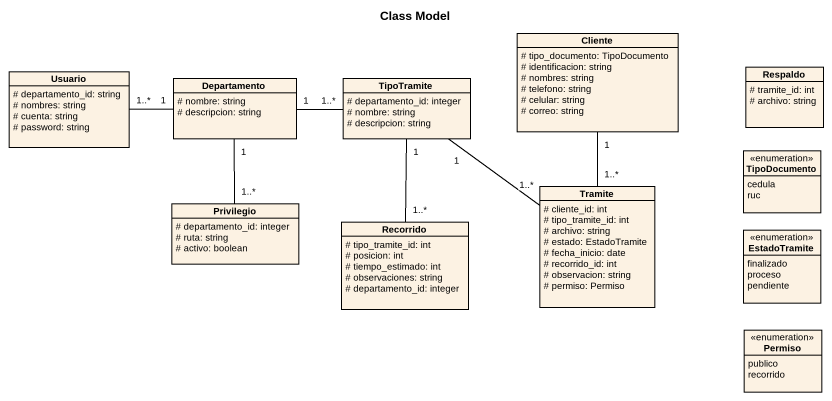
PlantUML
@startuml
title Class Model
hide circle
hide empty members
skinparam classAttributeIconSize 0
class Cliente {
  # tipo_documento: TipoDocumento
  # identificacion: string
  # nombres: string
  # telefono: string
  # celular: string
  # correo: string
}
class Usuario {
  # departamento_id: string
  # nombres: string
  # cuenta: string
  # password: string
}
class Departamento {
  # nombre: string
  # descripcion: string
}
class TipoTramite {
  # departamento_id: integer
  # nombre: string
  # descripcion: string
}
class Respaldo {
  # tramite_id: int
  # archivo: string
}
enum TipoDocumento {
  cedula
  ruc
}
class Privilegio {
  # departamento_id: integer
  # ruta: string
  # activo: boolean
}
class Tramite {
  # cliente_id: int
  # tipo_tramite_id: int
  # archivo: string
  # estado: EstadoTramite
  # fecha_inicio: date
  # recorrido_id: int
  # observacion: string
  # permiso: Permiso
}
class Recorrido {
  # tipo_tramite_id: int
  # posicion: int
  # tiempo_estimado: int
  # observaciones: string
  # departamento_id: integer
}
enum EstadoTramite {
  finalizado
  proceso
  pendiente
}
enum Permiso {
  publico
  recorrido
}
Cliente "1" -- "1..*" Tramite
Departamento "1" -left- "1..*" Usuario
Departamento "1" -right- "1..*" TipoTramite
Departamento "1" -- "1..*" Privilegio
TipoTramite "1" -- "1..*" Tramite
TipoTramite "1" -- "1..*" Recorrido
@enduml
